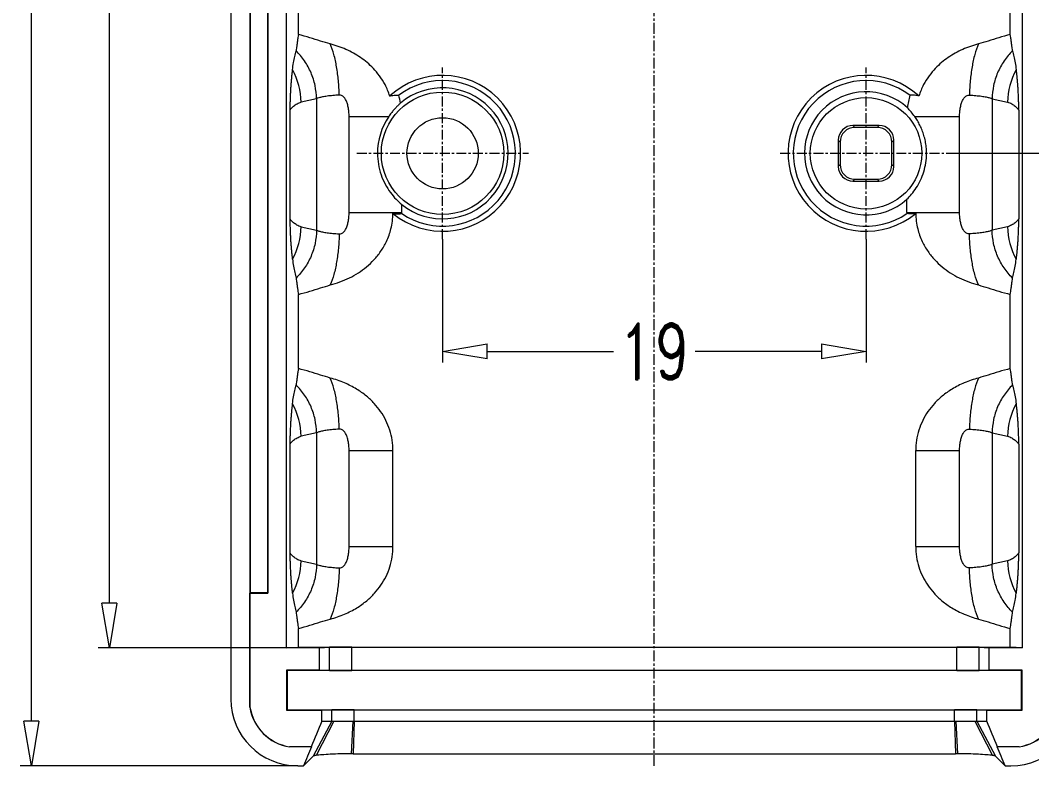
# Model space of a CAD drawing. Header units: inches. Extents: x 3700 to 4563, y 1353 to 2328.
# Drawn here: x 4049.52 to 4094.91, y 2138.11 to 2171.59 of the extents above; entities that cross this region are included whole.
import ezdxf

# ---------------------------------------------------------------- set-up
doc = ezdxf.new("R2010")
doc.units = ezdxf.units.IN
doc.header["$LTSCALE"] = 0.5
doc.linetypes.add('CENTER', pattern=[10.16, 6.35, -1.27, 1.27, -1.27])
doc.layers.add('dim', color=82, linetype='Continuous', lineweight=9)
doc.layers.add('from', color=7, linetype='Continuous', lineweight=13)
doc.styles.add('ROMAND', font='romand.shx', dxfattribs={"width": 0.75, "bigfont": 'gbcbig.shx'})
doc.dimstyles.new('YanXiu', dxfattribs={"dimtxt": 2.5, "dimasz": 2.2, "dimexe": 1, "dimexo": 0, "dimgap": 0.66, "dimtad": 0, "dimzin": 9, "dimdsep": 46, "dimtxsty": 'ROMAND', "dimblk": 'CLOSEDBLANK', "dimcen": 0, "dimclrd": 3, "dimclre": 3, "dimclrt": 7, "dimazin": 2, "dimtfac": 1, "dimtofl": 0, "dimtmove": 0, "dimatfit": 3, "dimldrblk": 'CLOSEDBLANK', "dimfxl": 1, "dimlwd": 5, "dimlwe": 5, "dimarcsym": 0})

# ---------------------------------------------------------------- blocks, each defined once
blk = doc.blocks.new('_ClosedBlank')
at = {"color": 0, "linetype": 'ByBlock', "lineweight": -2}
for p, q in [((-1, 0.167), (0, 0)), ((-1, 0.167), (-1, -0.167)), ((0, 0), (-1, -0.167))]:
    blk.add_line(p, q, dxfattribs=at)
blk = doc.blocks.new('*D74')
at = {"layer": 'Defpoints', "color": 0, "transparency": 16777216}
for p in [(779.999, 425.541), (798.999, 425.541), (798.999, 420.5)]:
    blk.add_point(p, dxfattribs=at)
at = {"layer": 'dim', "color": 3, "lineweight": 5, "transparency": 16777216}
for p, q in [((779.999, 425.541), (779.999, 420)), ((798.999, 425.541), (798.999, 420)), ((781.999, 420.5), (787.66, 420.5)), ((796.999, 420.5), (791.338, 420.5))]:
    blk.add_line(p, q, dxfattribs=at)
at = {"layer": 'dim', "color": 3, "lineweight": 5, "transparency": 16777216, "xscale": 2, "yscale": 2, "zscale": 2, "rotation": 180}
blk.add_blockref('_ClosedBlank', (779.999, 420.5), dxfattribs=at)
at = {"layer": 'dim', "color": 3, "lineweight": 5, "transparency": 16777216, "xscale": 2, "yscale": 2, "zscale": 2}
blk.add_blockref('_ClosedBlank', (798.999, 420.5), dxfattribs=at)
at = {"layer": 'dim', "color": 7, "transparency": 16777216, "insert": (789.499, 420.5), "char_height": 2.5, "attachment_point": 5, "style": 'ROMAND'}
blk.add_mtext('19', dxfattribs=at)
blk = doc.blocks.new('*D73')
at = {"layer": 'Defpoints', "color": 0, "transparency": 16777216}
for p in [(802.849, 488.391), (802.849, 429.391), (811.657, 429.391)]:
    blk.add_point(p, dxfattribs=at)
at = {"layer": 'dim', "color": 3, "lineweight": 5, "transparency": 16777216}
for p, q in [((802.849, 488.391), (812.156, 488.391)), ((811.657, 486.391), (811.657, 460.864)), ((811.657, 431.391), (811.657, 456.918)), ((802.849, 429.391), (812.156, 429.391))]:
    blk.add_line(p, q, dxfattribs=at)
at = {"layer": 'dim', "color": 3, "lineweight": 5, "transparency": 16777216, "xscale": 2, "yscale": 2, "zscale": 2}
for p, rotation in [((811.657, 488.391), 90), ((811.657, 429.391), 270)]:
    blk.add_blockref('_ClosedBlank', p, dxfattribs=dict(at, rotation=rotation))
at = {"layer": 'dim', "color": 7, "transparency": 16777216, "insert": (811.657, 458.891), "char_height": 2.5, "attachment_point": 5, "rotation": 90, "style": 'ROMAND'}
blk.add_mtext('59', dxfattribs=at)
blk = doc.blocks.new('*D70')
at = {"layer": 'Defpoints', "color": 0, "transparency": 16777216}
for p in [(772.976, 510.591), (765.046, 407.191), (772.976, 407.191)]:
    blk.add_point(p, dxfattribs=at)
at = {"layer": 'dim', "color": 3, "lineweight": 5, "transparency": 16777216}
for p, q in [((772.976, 510.591), (764.546, 510.591)), ((765.046, 508.591), (765.046, 463.096)), ((765.046, 409.191), (765.046, 454.686)), ((772.976, 407.191), (764.546, 407.191))]:
    blk.add_line(p, q, dxfattribs=at)
at = {"layer": 'dim', "color": 3, "lineweight": 5, "transparency": 16777216, "xscale": 2, "yscale": 2, "zscale": 2}
for p, rotation in [((765.046, 510.591), 90), ((765.046, 407.191), 270)]:
    blk.add_blockref('_ClosedBlank', p, dxfattribs=dict(at, rotation=rotation))
at = {"layer": 'dim', "color": 7, "transparency": 16777216, "insert": (765.046, 458.891), "char_height": 2.5, "attachment_point": 5, "rotation": 90, "style": 'ROMAND'}
blk.add_mtext('103.4', dxfattribs=at)
blk = doc.blocks.new('*D71')
at = {"layer": 'Defpoints', "color": 0, "transparency": 16777216}
for p in [(773.495, 515.891), (761.546, 401.891), (773.495, 401.891)]:
    blk.add_point(p, dxfattribs=at)
at = {"layer": 'dim', "color": 3, "lineweight": 5, "transparency": 16777216}
for p, q in [((773.495, 515.891), (761.046, 515.891)), ((761.546, 513.891), (761.546, 461.712)), ((761.546, 403.891), (761.546, 456.069)), ((773.495, 401.891), (761.046, 401.891))]:
    blk.add_line(p, q, dxfattribs=at)
at = {"layer": 'dim', "color": 3, "lineweight": 5, "transparency": 16777216, "xscale": 2, "yscale": 2, "zscale": 2}
for p, rotation in [((761.546, 515.891), 90), ((761.546, 401.891), 270)]:
    blk.add_blockref('_ClosedBlank', p, dxfattribs=dict(at, rotation=rotation))
at = {"layer": 'dim', "color": 7, "transparency": 16777216, "insert": (761.546, 458.891), "char_height": 2.5, "attachment_point": 5, "rotation": 90, "style": 'ROMAND'}
blk.add_mtext('114', dxfattribs=at)
blk = doc.blocks.new('*u76')
at = {"color": 1, "linetype": 'CENTER', "ltscale": 0.152}
blk.add_line((0, -57), (0, 57), dxfattribs=at)
at = {"color": 7, "linetype": 'Continuous'}
for p, q in [((-18.15, 54.365), (-18.15, -54.365)), ((-19, 54.004), (-19, -54.004)), ((-16.523, 51.7), (-16.523, -51.7)), ((16.523, -51.7), (16.523, 51.7)), ((-18.137, 49.241), (-18.137, -49.241)), ((-17.359, 49.241), (-17.359, -49.241)), ((-17.35, 49.25), (-17.35, -49.25)), ((-15.972, -24.165), (-15.972, -20.835)), ((15.972, -24.165), (15.972, -20.835)), ((-15.159, -27.054), (-15.851, -27.207)), ((-15.159, -27.054), (-15.159, -32.946)), ((15.158, -27.054), (15.851, -27.207)), ((15.158, -27.054), (15.158, -32.946)), ((-16.354, -27.561), (-16.354, -32.439)), ((16.354, -27.561), (16.354, -32.439)), ((-13.697, -27.847), (-11.918, -27.847)), ((-13.697, -32.153), (-13.697, -27.847)), ((11.683, -27.847), (13.697, -27.847)), ((13.697, -32.153), (13.697, -27.847)), ((10.086, -28.25), (8.914, -28.25)), ((8.914, -28.25), (9.002, -28.337)), ((9.998, -28.337), (9.002, -28.337)), ((10.086, -28.25), (9.998, -28.337)), ((8.25, -28.914), (8.337, -29.002)), ((8.25, -28.914), (8.25, -30.086)), ((8.337, -29.002), (8.337, -29.998)), ((10.75, -28.914), (10.663, -29.002)), ((10.663, -29.998), (10.663, -29.002)), ((10.75, -30.086), (10.75, -28.914)), ((8.25, -30.086), (8.337, -29.998)), ((10.75, -30.086), (10.663, -29.998)), ((8.914, -30.75), (9.002, -30.663)), ((8.914, -30.75), (10.086, -30.75)), ((9.002, -30.663), (9.998, -30.663)), ((10.086, -30.75), (9.998, -30.663)), ((11.336, -32.153), (11.336, -31.564)), ((-13.697, -32.153), (-11.336, -32.153)), ((-11.336, -32.153), (-11.336, -31.797)), ((11.336, -32.153), (13.697, -32.153)), ((11.336, -32.153), (11.336, -32.202)), ((-15.851, -32.793), (-15.159, -32.946)), ((15.851, -32.793), (15.158, -32.946)), ((-15.972, -39.165), (-15.972, -35.835)), ((15.972, -39.165), (15.972, -35.835)), ((-15.159, -42.054), (-15.851, -42.207)), ((-15.159, -42.054), (-15.159, -47.946)), ((15.158, -42.054), (15.851, -42.207)), ((15.158, -42.054), (15.158, -47.946)), ((-16.354, -42.561), (-16.354, -47.439)), ((16.354, -42.561), (16.354, -47.439)), ((-13.697, -42.847), (-11.728, -42.847)), ((-13.697, -47.153), (-13.697, -42.847)), ((-11.728, -47.153), (-11.728, -42.847)), ((11.728, -42.847), (13.697, -42.847)), ((11.728, -47.153), (11.728, -42.847)), ((13.697, -47.153), (13.697, -42.847)), ((-13.697, -47.153), (-11.728, -47.153)), ((11.728, -47.153), (13.697, -47.153)), ((-15.851, -47.793), (-15.159, -47.946)), ((15.851, -47.793), (15.158, -47.946)), ((-18.137, -49.241), (-18.146, -49.25)), ((-18.146, -49.25), (-17.35, -49.25)), ((-18.146, -54.365), (-18.146, -49.25)), ((-17.359, -49.241), (-18.137, -49.241)), ((-17.35, -49.25), (-17.359, -49.241)), ((-15.972, -51.673), (-15.972, -50.835)), ((15.972, -51.673), (15.972, -50.835)), ((-16.523, -51.7), (-15.972, -51.673)), ((-15.021, -51.7), (-16.523, -51.7)), ((-15.972, -51.673), (15.972, -51.673)), ((-15.021, -51.7), (-14.573, -51.678)), ((-15.021, -52.7), (-15.021, -51.7)), ((-14.573, -52.715), (-14.573, -51.678)), ((-13.574, -52.717), (-13.574, -51.675)), ((13.574, -52.717), (13.574, -51.675)), ((14.573, -51.678), (15.021, -51.7)), ((14.573, -52.715), (14.573, -51.678)), ((16.523, -51.7), (15.021, -51.7)), ((15.021, -52.7), (15.021, -51.7)), ((16.523, -51.7), (15.972, -51.673)), ((-15.021, -52.7), (-16.5, -52.7)), ((-16.5, -52.7), (-16.482, -52.718)), ((-16.5, -52.7), (-16.5, -54.5)), ((16.482, -52.718), (-16.482, -52.718)), ((-16.482, -52.718), (-16.482, -54.482)), ((-14.573, -52.715), (-15.021, -52.7)), ((15.021, -52.7), (14.573, -52.715)), ((16.5, -52.7), (15.021, -52.7)), ((16.5, -52.7), (16.482, -52.718)), ((16.482, -54.482), (16.482, -52.718)), ((16.5, -54.5), (16.5, -52.7)), ((-18.146, -54.365), (-18.15, -54.365)), ((-16.5, -54.5), (-16.482, -54.482)), ((-16.5, -54.5), (-14.921, -54.5)), ((-16.482, -54.482), (16.482, -54.482)), ((-14.921, -54.5), (-14.472, -54.485)), ((-14.921, -55), (-14.921, -54.5)), ((-14.472, -55), (-14.472, -54.485)), ((-13.474, -55), (-13.474, -54.483)), ((13.474, -55), (13.474, -54.483)), ((14.472, -54.485), (14.921, -54.5)), ((14.472, -55), (14.472, -54.485)), ((14.921, -54.5), (16.5, -54.5)), ((14.921, -55), (14.921, -54.5)), ((16.5, -54.5), (16.482, -54.482)), ((-14.472, -55), (-15.311, -56.565)), ((-14.38, -55), (-15.177, -56.534)), ((-14.921, -55), (-14.472, -55)), ((-13.536, -55), (-13.6, -56.456)), ((-13.536, -55), (13.536, -55)), ((-13.474, -55), (-13.513, -56.456)), ((13.474, -55), (13.513, -56.456)), ((13.536, -55), (13.6, -56.456)), ((14.38, -55), (15.177, -56.534)), ((14.472, -55), (14.921, -55)), ((14.472, -55), (15.311, -56.565)), ((-15.405, -56.146), (-16.365, -56.146)), ((-16.365, -56.146), (-16.365, -56.15)), ((-15.386, -56.15), (-16.365, -56.15)), ((16.365, -56.15), (15.386, -56.15)), ((16.365, -56.146), (15.405, -56.146)), ((16.365, -56.146), (16.365, -56.15)), ((-15.311, -56.565), (-15.746, -57)), ((-13.513, -56.456), (13.513, -56.456)), ((15.746, -57), (15.311, -56.565)), ((-16.004, -57), (-15.746, -57)), ((15.746, -57), (16.004, -57))]:
    blk.add_line(p, q, dxfattribs=at)
at = {"color": 1, "linetype": 'CENTER', "ltscale": 0.14}
for p, q in [((-9.5, -33.35), (-9.5, -25.65)), ((9.5, -33.35), (9.5, -25.65)), ((-13.35, -29.5), (-5.65, -29.5)), ((5.65, -29.5), (13.35, -29.5))]:
    blk.add_line(p, q, dxfattribs=at)
at = {"color": 7, "linetype": 'Continuous'}
for centre, radius in [((-9.5, -29.5), 2.75), ((9.5, -29.5), 2.5), ((-9.5, -29.5), 1.6)]:
    blk.add_circle(centre, radius, dxfattribs=at)
for centre, radius, start, end in [((-18.936, -27.244), 3.086, 0.6905, 29.0916), ((18.949, -27.25), 3.099, 150.9592, 179.2057), ((-9.5, -29.5), 3.5, 230.4549, 132.6446), ((-9.5, -29.5), 3.267, 235.8036, 127.1152), ((9.5, -29.5), 3.5, 47.3556, 309.5445), ((9.5, -29.5), 3.267, 52.8852, 304.1957), ((-9.5, -29.5), 2.94, 231.3689, 129.9734), ((9.5, -29.5), 2.762, 47.7196, 311.6507), ((-14.741, -27.846), 3.405, 10.1349, 16.2171), ((14.737, -27.845), 3.401, 163.7841, 173.4464), ((-9.459, -29.502), 2.964, 146.0628, 179.9627), ((-14.762, -32.151), 3.427, 359.1532, 359.9803), ((-18.949, -32.75), 3.099, 330.9592, 359.2057), ((18.936, -32.756), 3.086, 180.6905, 209.0916), ((-18.936, -42.244), 3.086, 0.6905, 29.0916), ((18.949, -42.25), 3.099, 150.9592, 179.2057), ((-18.949, -47.75), 3.099, 330.9592, 359.2057), ((18.936, -47.756), 3.086, 180.6905, 209.0916), ((-16.033, -54.033), 2.143, 188.925, 261.075), ((-16.033, -54.033), 2.139, 188.9313, 261.0686), ((16.033, -54.033), 2.143, 278.925, 351.075), ((16.033, -54.033), 2.139, 278.9313, 351.0686), ((201.11, -146.941), 234.782, 156.94584, 157.24934), ((-200.834, -146.824), 234.481, 22.75046, 23.05436), ((197.326, -146.508), 231.109, 156.98481, 157.21357), ((-16.495, -60.717), 4.699, 76.3534, 76.5804), ((16.425, -60.408), 4.383, 103.4585, 103.7018), ((-197.124, -146.422), 230.889, 22.78632, 23.0153), ((-13.513, -67.235), 10.779, 90.0019, 90.4631), ((13.513, -67.24), 10.784, 89.537, 89.998)]:
    blk.add_arc(centre, radius, start, end, dxfattribs=at)
for centre, major_axis, ratio, start_param, end_param in [((8.915, -28.915), (0.47, -0.47), 0.999695, 2.356347, 3.926839), ((9.002, -29.002), (0.47, -0.47), 0.999695, 2.356347, 3.926839), ((9.998, -29.002), (-0.47, -0.47), 0.999695, 2.356347, 3.926839), ((10.085, -28.915), (0.47, 0.47), 0.999695, -0.785246, 0.785246), ((8.915, -30.085), (0.47, 0.47), 0.999695, -3.926839, -2.356347), ((9.002, -29.998), (0.47, 0.47), 0.999695, 2.356347, 3.926839), ((9.998, -29.998), (-0.47, 0.47), 0.999695, 2.356347, 3.926839), ((10.085, -30.085), (0.47, -0.47), 0.999695, -0.785246, 0.785246), ((-13.574, -51.678), (1, 0), 0.002618, 1.570796, 3.089233), ((13.574, -51.678), (1, 0), 0.002618, 0.05236, 1.570796), ((-13.574, -52.715), (1, 0), 0.001745, -3.089233, -1.570796), ((13.574, -52.715), (1, 0), 0.001745, -1.570796, -0.05236), ((-15.996, -53.996), (2.127, 2.127), 0.997265, -3.925621, -2.357564), ((15.996, -53.996), (2.127, -2.127), 0.997265, -0.784029, 0.784029), ((-13.474, -54.485), (1, 0), 0.001745, 1.570796, 3.089233), ((13.474, -54.485), (1, 0), 0.001745, 0.05236, 1.570796)]:
    blk.add_ellipse(centre, major_axis=major_axis, ratio=ratio, start_param=start_param, end_param=end_param, dxfattribs=at)
for points, start_tangent, end_tangent in [([(-15.972, -24.165), (-15.994, -24.305), (-16.015, -24.462), (-16.036, -24.625), (-16.057, -24.777), (-16.079, -24.895)], (-0.161575, -0.98686), (-0.233477, -0.972362)), ([(-14.541, -24.588), (-14.979, -24.459), (-15.454, -24.311), (-15.972, -24.165)], (-0.966024, 0.258451), (-0.969373, 0.245592)), ([(15.972, -24.165), (15.454, -24.311), (14.979, -24.459), (14.541, -24.588)], (-0.969377, -0.245578), (-0.966018, -0.258475)), ([(16.079, -24.895), (16.057, -24.777), (16.036, -24.625), (16.015, -24.463), (15.994, -24.305), (15.972, -24.165)], (-0.233378, 0.972386), (-0.161571, 0.986861)), ([(-16.24, -25.744), (-16.19, -25.429), (-16.136, -25.149), (-16.079, -24.895)], (0.142847, 0.989745), (0.233485, 0.97236)), ([(-15.159, -27.054), (-15.224, -26.455), (-15.405, -25.881), (-15.694, -25.354), (-16.079, -24.895)], (-0.011326, 0.999936), (-0.715775, 0.698331)), ([(-11.871, -26.926), (-12.084, -26.417), (-12.337, -26.013), (-12.608, -25.689), (-12.891, -25.423), (-13.187, -25.198), (-13.503, -25.003), (-13.838, -24.836), (-14.185, -24.698), (-14.541, -24.588)], (-0.302568, 0.953128), (-0.966014, 0.25849)), ([(-14.141, -26.885), (-14.176, -26.236), (-14.257, -25.618), (-14.38, -25.06), (-14.541, -24.588)], (-0.016339, 0.999867), (-0.386436, 0.922316)), ([(14.541, -24.588), (14.185, -24.698), (13.838, -24.836), (13.503, -25.003), (13.187, -25.198), (12.891, -25.423), (12.608, -25.69), (12.337, -26.013), (12.084, -26.417), (11.871, -26.926)], (-0.966014, -0.258489), (-0.302662, -0.953098)), ([(14.541, -24.588), (14.38, -25.06), (14.257, -25.618), (14.176, -26.236), (14.141, -26.885)], (-0.386436, -0.922316), (-0.016339, -0.999867)), ([(16.079, -24.895), (15.694, -25.354), (15.405, -25.881), (15.224, -26.455), (15.159, -27.054)], (-0.715775, -0.698331), (-0.011326, -0.999936)), ([(16.079, -24.895), (16.136, -25.149), (16.19, -25.43), (16.24, -25.746)], (0.233485, -0.97236), (0.142682, -0.989769)), ([(-16.24, -25.744), (-16.261, -25.9), (-16.279, -26.065), (-16.295, -26.238), (-16.31, -26.416), (-16.322, -26.599), (-16.333, -26.787), (-16.342, -26.978), (-16.348, -27.171), (-16.353, -27.367), (-16.354, -27.561)], (-0.142794, -0.989752), (0, -1)), ([(16.354, -27.561), (16.353, -27.369), (16.348, -27.175), (16.342, -26.981), (16.333, -26.788), (16.322, -26.599), (16.31, -26.416), (16.295, -26.239), (16.279, -26.066), (16.261, -25.902), (16.24, -25.746)], (0, 1), (-0.142497, 0.989795)), ([(-16.354, -27.561), (-16.305, -27.499), (-16.249, -27.439), (-16.186, -27.38), (-16.114, -27.325), (-16.033, -27.275), (-15.943, -27.234), (-15.851, -27.207)], (0.593584, 0.804772), (0.976446, 0.215763)), ([(-14.141, -26.885), (-14.428, -26.905), (-14.683, -26.934), (-14.895, -26.969), (-15.056, -27.01), (-15.159, -27.054)], (-0.998605, -0.052801), (-0.842925, -0.538031)), ([(-13.697, -27.847), (-13.707, -27.629), (-13.737, -27.422), (-13.787, -27.237), (-13.854, -27.085), (-13.938, -26.971), (-14.036, -26.904), (-14.141, -26.885)], (-0.000044, 1), (-0.998631, -0.052314)), ([(-11.871, -26.926), (-11.735, -26.899), (-11.601, -26.889), (-11.471, -26.895)], (0.970426, 0.241398), (0.99369, -0.11216)), ([(11.871, -26.926), (11.735, -26.899), (11.601, -26.889), (11.471, -26.895)], (-0.970425, 0.241403), (-0.993692, -0.112145)), ([(13.697, -27.847), (13.707, -27.629), (13.737, -27.422), (13.787, -27.238), (13.854, -27.085), (13.938, -26.971), (14.035, -26.904), (14.141, -26.885)], (0.00005, 1), (0.998628, -0.052372)), ([(14.141, -26.885), (14.428, -26.905), (14.683, -26.934), (14.895, -26.969), (15.056, -27.009), (15.158, -27.054)], (0.998609, -0.052725), (0.843408, -0.537273)), ([(15.851, -27.207), (15.946, -27.236), (16.036, -27.277), (16.117, -27.327), (16.188, -27.382), (16.251, -27.44), (16.306, -27.5), (16.354, -27.561)], (0.97646, -0.2157), (0.593583, -0.804773)), ([(-11.389, -27.247), (-11.487, -27.336), (-11.59, -27.44), (-11.699, -27.56), (-11.808, -27.695), (-11.918, -27.848)], (-0.750789, -0.660542), (-0.557266, -0.830334)), ([(11.684, -27.848), (11.523, -27.639), (11.358, -27.456)], (-0.577221, 0.816588), (-0.694776, 0.719226)), ([(12.215, -29.5), (12.2, -29.218), (12.161, -28.951), (12.097, -28.696), (12.015, -28.458), (11.916, -28.237), (11.805, -28.033), (11.683, -27.847)], (0, 1), (-0.577235, 0.816578)), ([(-12.422, -29.5), (-12.381, -29.993), (-12.262, -30.46), (-12.075, -30.889), (-11.843, -31.259), (-11.586, -31.564), (-11.336, -31.797)], (0, -1), (0.767637, -0.640885)), ([(11.336, -31.564), (11.542, -31.337), (11.751, -31.052), (11.941, -30.712), (12.089, -30.33), (12.183, -29.922), (12.215, -29.5)], (0.70658, 0.707634), (0, 1)), ([(-14.541, -35.412), (-14.105, -35.273), (-13.683, -35.091), (-13.282, -34.865), (-12.913, -34.595), (-12.581, -34.282), (-12.281, -33.908), (-12.02, -33.454), (-11.819, -32.89), (-11.728, -32.199)], (0.966013, 0.258493), (0.015512, 0.99988)), ([(-14.141, -33.115), (-14.036, -33.096), (-13.938, -33.029), (-13.854, -32.915), (-13.787, -32.763), (-13.737, -32.578), (-13.707, -32.371), (-13.697, -32.153)], (0.998631, -0.052314), (0.000044, 1)), ([(-11.728, -32.199), (-11.594, -32.218), (-11.462, -32.219), (-11.336, -32.202)], (0.98021, -0.19796), (0.976984, 0.213311)), ([(11.728, -32.199), (11.594, -32.218), (11.462, -32.219), (11.336, -32.202)], (-0.980213, -0.197948), (-0.976988, 0.213293)), ([(11.728, -32.199), (11.819, -32.891), (12.02, -33.454), (12.281, -33.908), (12.581, -34.282), (12.913, -34.595), (13.282, -34.865), (13.683, -35.091), (14.105, -35.273), (14.541, -35.412)], (0.015596, -0.999878), (0.966014, -0.258491)), ([(14.141, -33.115), (14.035, -33.096), (13.938, -33.029), (13.854, -32.915), (13.787, -32.762), (13.737, -32.578), (13.707, -32.371), (13.697, -32.153)], (-0.998628, -0.052372), (-0.00005, 1)), ([(-16.354, -32.439), (-16.353, -32.631), (-16.348, -32.825), (-16.342, -33.019), (-16.333, -33.212), (-16.322, -33.401), (-16.31, -33.584), (-16.295, -33.761), (-16.279, -33.934), (-16.261, -34.098), (-16.24, -34.254)], (0, -1), (0.142497, -0.989795)), ([(-15.851, -32.793), (-15.946, -32.764), (-16.036, -32.723), (-16.117, -32.673), (-16.188, -32.618), (-16.251, -32.56), (-16.306, -32.5), (-16.354, -32.439)], (-0.97646, 0.2157), (-0.593583, 0.804773)), ([(16.354, -32.439), (16.305, -32.501), (16.249, -32.561), (16.186, -32.62), (16.114, -32.675), (16.033, -32.725), (15.943, -32.766), (15.851, -32.793)], (-0.593584, -0.804772), (-0.976446, -0.215763)), ([(16.24, -34.256), (16.261, -34.1), (16.279, -33.935), (16.295, -33.762), (16.31, -33.584), (16.322, -33.401), (16.333, -33.213), (16.342, -33.022), (16.348, -32.829), (16.353, -32.633), (16.354, -32.439)], (0.142794, 0.989752), (0, 1)), ([(-15.159, -32.946), (-15.224, -33.545), (-15.405, -34.119), (-15.694, -34.646), (-16.079, -35.105)], (-0.011326, -0.999936), (-0.715775, -0.698331)), ([(-15.159, -32.946), (-15.056, -32.99), (-14.895, -33.031), (-14.683, -33.066), (-14.428, -33.095), (-14.141, -33.115)], (0.842925, -0.538031), (0.998605, -0.052801)), ([(-14.141, -33.115), (-14.176, -33.764), (-14.257, -34.382), (-14.38, -34.94), (-14.541, -35.412)], (-0.01633, -0.999867), (-0.386436, -0.922316)), ([(15.158, -32.946), (15.056, -32.991), (14.895, -33.031), (14.683, -33.066), (14.428, -33.095), (14.141, -33.115)], (-0.843407, -0.537275), (-0.998609, -0.052725)), ([(14.541, -35.412), (14.38, -34.94), (14.257, -34.382), (14.176, -33.764), (14.141, -33.115)], (-0.386436, 0.922316), (-0.01633, 0.999867)), ([(16.079, -35.105), (15.694, -34.646), (15.405, -34.119), (15.224, -33.545), (15.159, -32.946)], (-0.715775, 0.698331), (-0.011326, 0.999936)), ([(-16.24, -34.254), (-16.19, -34.57), (-16.136, -34.851), (-16.079, -35.105)], (0.142682, -0.989769), (0.233485, -0.97236)), ([(16.079, -35.105), (16.136, -34.851), (16.19, -34.571), (16.24, -34.256)], (0.233485, 0.97236), (0.142847, 0.989745)), ([(-16.079, -35.105), (-16.057, -35.223), (-16.036, -35.376), (-16.014, -35.539), (-15.993, -35.697), (-15.972, -35.835)], (0.233477, -0.972362), (0.161575, -0.98686)), ([(15.972, -35.835), (15.993, -35.697), (16.014, -35.539), (16.036, -35.376), (16.057, -35.223), (16.079, -35.105)], (0.161571, 0.986861), (0.233378, 0.972386)), ([(-15.972, -35.835), (-15.455, -35.689), (-14.979, -35.541), (-14.541, -35.412)], (0.969373, 0.245592), (0.966025, 0.258449)), ([(14.541, -35.412), (14.979, -35.541), (15.455, -35.689), (15.972, -35.835)], (0.966019, -0.258473), (0.969377, -0.245578)), ([(-15.972, -39.165), (-15.994, -39.305), (-16.015, -39.462), (-16.036, -39.625), (-16.057, -39.777), (-16.079, -39.895)], (-0.161575, -0.98686), (-0.233477, -0.972362)), ([(-14.541, -39.588), (-14.979, -39.459), (-15.454, -39.311), (-15.972, -39.165)], (-0.966024, 0.258451), (-0.969373, 0.245592)), ([(15.972, -39.165), (15.454, -39.311), (14.979, -39.459), (14.541, -39.588)], (-0.969377, -0.245578), (-0.966018, -0.258475)), ([(16.079, -39.895), (16.057, -39.777), (16.036, -39.625), (16.015, -39.463), (15.994, -39.305), (15.972, -39.165)], (-0.233378, 0.972386), (-0.161571, 0.986861)), ([(-16.24, -40.744), (-16.19, -40.429), (-16.136, -40.149), (-16.079, -39.895)], (0.142847, 0.989745), (0.233485, 0.97236)), ([(-15.159, -42.054), (-15.224, -41.455), (-15.405, -40.881), (-15.694, -40.354), (-16.079, -39.895)], (-0.011326, 0.999936), (-0.715775, 0.698331)), ([(-11.728, -42.847), (-11.764, -42.383), (-11.872, -41.924), (-12.047, -41.489), (-12.281, -41.092), (-12.568, -40.732), (-12.922, -40.398), (-13.36, -40.087), (-13.903, -39.808), (-14.541, -39.588)], (-0.000332, 1), (-0.966014, 0.25849)), ([(-14.141, -41.885), (-14.176, -41.236), (-14.257, -40.618), (-14.38, -40.06), (-14.541, -39.588)], (-0.016339, 0.999867), (-0.386436, 0.922316)), ([(14.541, -39.588), (13.91, -39.805), (13.359, -40.087), (12.918, -40.401), (12.566, -40.735), (12.28, -41.093), (12.047, -41.489), (11.871, -41.924), (11.764, -42.384), (11.728, -42.847)], (-0.966014, -0.258489), (-0.000357, -1)), ([(14.541, -39.588), (14.38, -40.06), (14.257, -40.618), (14.176, -41.236), (14.141, -41.885)], (-0.386436, -0.922316), (-0.016339, -0.999867)), ([(16.079, -39.895), (15.694, -40.354), (15.405, -40.881), (15.224, -41.455), (15.159, -42.054)], (-0.715775, -0.698331), (-0.011326, -0.999936)), ([(16.079, -39.895), (16.136, -40.149), (16.19, -40.43), (16.24, -40.746)], (0.233485, -0.97236), (0.142682, -0.989769)), ([(-16.24, -40.744), (-16.261, -40.9), (-16.279, -41.065), (-16.295, -41.238), (-16.31, -41.416), (-16.322, -41.599), (-16.333, -41.787), (-16.342, -41.978), (-16.348, -42.171), (-16.353, -42.367), (-16.354, -42.561)], (-0.142794, -0.989752), (0, -1)), ([(16.354, -42.561), (16.353, -42.369), (16.348, -42.175), (16.342, -41.981), (16.333, -41.788), (16.322, -41.599), (16.31, -41.416), (16.295, -41.239), (16.279, -41.066), (16.261, -40.902), (16.24, -40.746)], (0, 1), (-0.142497, 0.989795)), ([(-16.354, -42.561), (-16.305, -42.499), (-16.249, -42.439), (-16.186, -42.38), (-16.114, -42.325), (-16.033, -42.275), (-15.943, -42.234), (-15.851, -42.207)], (0.593584, 0.804772), (0.976446, 0.215763)), ([(-14.141, -41.885), (-14.428, -41.905), (-14.683, -41.934), (-14.895, -41.969), (-15.056, -42.01), (-15.159, -42.054)], (-0.998605, -0.052801), (-0.842925, -0.538031)), ([(-13.697, -42.847), (-13.707, -42.629), (-13.737, -42.422), (-13.787, -42.237), (-13.854, -42.085), (-13.938, -41.971), (-14.036, -41.904), (-14.141, -41.885)], (-0.000044, 1), (-0.998631, -0.052314)), ([(13.697, -42.847), (13.707, -42.629), (13.737, -42.422), (13.787, -42.238), (13.854, -42.085), (13.938, -41.971), (14.035, -41.904), (14.141, -41.885)], (0.00005, 1), (0.998628, -0.052372)), ([(14.141, -41.885), (14.428, -41.905), (14.683, -41.934), (14.895, -41.969), (15.056, -42.009), (15.158, -42.054)], (0.998609, -0.052725), (0.843408, -0.537273)), ([(15.851, -42.207), (15.946, -42.236), (16.036, -42.277), (16.117, -42.327), (16.188, -42.382), (16.251, -42.44), (16.306, -42.5), (16.354, -42.561)], (0.97646, -0.2157), (0.593583, -0.804773)), ([(-14.541, -50.412), (-13.897, -50.19), (-13.349, -49.907), (-12.907, -49.59), (-12.553, -49.251), (-12.269, -48.89), (-12.04, -48.497), (-11.869, -48.068), (-11.763, -47.614), (-11.728, -47.153)], (0.966013, 0.258493), (0.000331, 1)), ([(-14.141, -48.115), (-14.036, -48.096), (-13.938, -48.029), (-13.854, -47.915), (-13.787, -47.763), (-13.737, -47.578), (-13.707, -47.371), (-13.697, -47.153)], (0.998631, -0.052314), (0.000044, 1)), ([(11.728, -47.153), (11.763, -47.615), (11.869, -48.069), (12.041, -48.499), (12.269, -48.891), (12.552, -49.251), (12.907, -49.59), (13.352, -49.909), (13.909, -50.195), (14.541, -50.412)], (0.000357, -1), (0.966014, -0.258491)), ([(14.141, -48.115), (14.035, -48.096), (13.938, -48.029), (13.854, -47.915), (13.787, -47.762), (13.737, -47.578), (13.707, -47.371), (13.697, -47.153)], (-0.998628, -0.052372), (-0.00005, 1)), ([(-16.354, -47.439), (-16.353, -47.631), (-16.348, -47.825), (-16.342, -48.019), (-16.333, -48.212), (-16.322, -48.401), (-16.31, -48.584), (-16.295, -48.761), (-16.279, -48.934), (-16.261, -49.098), (-16.24, -49.254)], (0, -1), (0.142497, -0.989795)), ([(-15.851, -47.793), (-15.946, -47.764), (-16.036, -47.723), (-16.117, -47.673), (-16.188, -47.618), (-16.251, -47.56), (-16.306, -47.5), (-16.354, -47.439)], (-0.97646, 0.2157), (-0.593583, 0.804773)), ([(16.354, -47.439), (16.305, -47.501), (16.249, -47.561), (16.186, -47.62), (16.114, -47.675), (16.033, -47.725), (15.943, -47.766), (15.851, -47.793)], (-0.593584, -0.804772), (-0.976446, -0.215763)), ([(16.24, -49.256), (16.261, -49.1), (16.279, -48.935), (16.295, -48.762), (16.31, -48.584), (16.322, -48.401), (16.333, -48.213), (16.342, -48.022), (16.348, -47.829), (16.353, -47.633), (16.354, -47.439)], (0.142794, 0.989752), (0, 1)), ([(-15.159, -47.946), (-15.224, -48.545), (-15.405, -49.119), (-15.694, -49.646), (-16.079, -50.105)], (-0.011326, -0.999936), (-0.715775, -0.698331)), ([(-15.159, -47.946), (-15.056, -47.99), (-14.895, -48.031), (-14.683, -48.066), (-14.428, -48.095), (-14.141, -48.115)], (0.842925, -0.538031), (0.998605, -0.052801)), ([(15.158, -47.946), (15.056, -47.991), (14.895, -48.031), (14.683, -48.066), (14.428, -48.095), (14.141, -48.115)], (-0.843407, -0.537275), (-0.998609, -0.052725)), ([(16.079, -50.105), (15.694, -49.646), (15.405, -49.119), (15.224, -48.545), (15.159, -47.946)], (-0.715775, 0.698331), (-0.011326, 0.999936)), ([(-14.141, -48.115), (-14.176, -48.764), (-14.257, -49.382), (-14.38, -49.94), (-14.541, -50.412)], (-0.01633, -0.999867), (-0.386436, -0.922316)), ([(14.541, -50.412), (14.38, -49.94), (14.257, -49.382), (14.176, -48.764), (14.141, -48.115)], (-0.386436, 0.922316), (-0.01633, 0.999867)), ([(-16.24, -49.254), (-16.19, -49.57), (-16.136, -49.851), (-16.079, -50.105)], (0.142682, -0.989769), (0.233485, -0.97236)), ([(16.079, -50.105), (16.136, -49.851), (16.19, -49.571), (16.24, -49.256)], (0.233485, 0.97236), (0.142847, 0.989745)), ([(-16.079, -50.105), (-16.057, -50.223), (-16.036, -50.376), (-16.014, -50.539), (-15.993, -50.697), (-15.972, -50.835)], (0.233477, -0.972362), (0.161575, -0.98686)), ([(15.972, -50.835), (15.993, -50.697), (16.014, -50.539), (16.036, -50.376), (16.057, -50.223), (16.079, -50.105)], (0.161571, 0.986861), (0.233378, 0.972386)), ([(-15.972, -50.835), (-15.455, -50.689), (-14.979, -50.541), (-14.541, -50.412)], (0.969373, 0.245592), (0.966025, 0.258449)), ([(14.541, -50.412), (14.979, -50.541), (15.455, -50.689), (15.972, -50.835)], (0.966019, -0.258473), (0.969377, -0.245578)), ([(-14.472, -55), (-14.443, -54.999), (-14.38, -55)], (1, 0), (1, -0.000065)), ([(-14.38, -55), (-14.237, -54.999), (-14.04, -55), (-13.798, -54.999), (-13.536, -55)], (1, -0.000065), (1, -0.000012)), ([(13.536, -55), (13.799, -54.999), (14.041, -55), (14.238, -54.999), (14.38, -55)], (1, 0.000001), (1, 0.000027)), ([(14.38, -55), (14.444, -54.999), (14.472, -55)], (1, 0.000027), (1, 0)), ([(-15.177, -56.534), (-15.23, -56.542), (-15.27, -56.55), (-15.297, -56.558), (-15.311, -56.565)], (-0.992047, -0.125868), (-0.707107, -0.707107)), ([(-13.6, -56.456), (-14.084, -56.465), (-14.544, -56.484), (-14.921, -56.509), (-15.177, -56.534)], (-0.999967, -0.008109), (-0.992047, -0.125868)), ([(15.177, -56.534), (14.921, -56.509), (14.544, -56.484), (14.084, -56.465), (13.6, -56.456)], (-0.992047, 0.125868), (-0.999967, 0.008109)), ([(15.311, -56.565), (15.297, -56.558), (15.27, -56.55), (15.23, -56.542), (15.177, -56.534)], (-0.707107, 0.707107), (-0.992047, 0.125868))]:
    blk.add_spline(points, degree=3, dxfattribs=dict(at, start_tangent=start_tangent, end_tangent=end_tangent))
at = {"layer": 'dim'}
for base, p1, p2, picture, middle in [((-27.954, -57), (-16.004, 57), (-16.004, -57), '*D71', (-27.954, 0)), ((-24.454, -51.7), (-16.523, 51.7), (-16.523, -51.7), '*D70', (-24.454, 0)), ((22.158, -29.5), (13.35, 29.5), (13.35, -29.5), '*D73', (22.158, 0))]:
    dim = blk.add_linear_dim(base=base, p1=p1, p2=p2, angle=90, dimstyle='YanXiu', override={"dimasz": 2, "dimexe": 0.49975, "dimgap": 0.49975}, dxfattribs=at)
    dim.commit()
    dim.dimension.update_dxf_attribs({"geometry": picture, "text_midpoint": middle, "insert": (-789.499, -458.891)})
dim = blk.add_linear_dim(base=(9.5, -38.391), p1=(-9.5, -33.35), p2=(9.5, -33.35), dimstyle='YanXiu', override={"dimasz": 2, "dimexe": 0.49975, "dimgap": 0.49975}, dxfattribs=at)
dim.commit()
dim.dimension.update_dxf_attribs({"geometry": '*D74', "text_midpoint": (0, -38.391), "insert": (-789.499, -458.891)})

msp = doc.modelspace()

# ---------------------------------------------------------------- block references
at = {"layer": 'from'}
msp.add_blockref('*u76', (4077.969, 2195.112, 0), dxfattribs=at)

doc.saveas('drawing.dxf')
